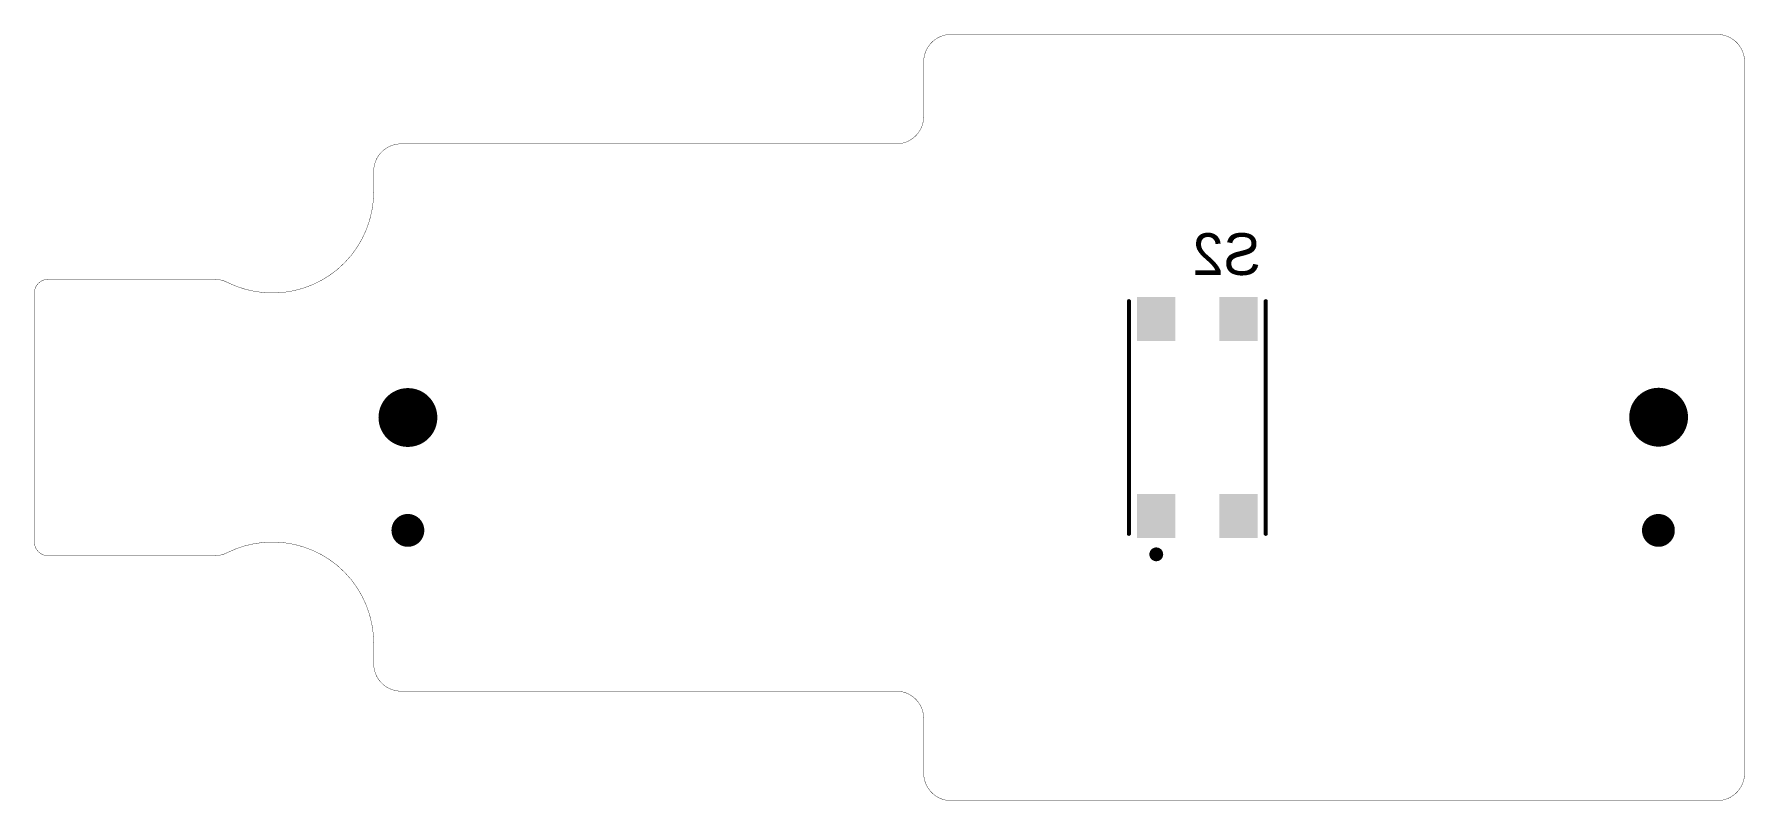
# Model space of a CAD drawing. Extents: x 384.5 to 448.3, y 85.7 to 172.7.
# Drawn here: x 385.8 to 448.3, y 144.7 to 172.7 of the extents above.
import ezdxf

# ---------------------------------------------------------------- set-up
doc = ezdxf.new("R2010")
doc.units = 0
for name, color, linetype in [('BOTTOMOVERLAY', 54, 'CONTINUOUS'), ('BOTTOMPASTE', 16, 'CONTINUOUS'), ('MECHANICAL1', 6, 'CONTINUOUS'), ('PADHOLELAYER', 156, 'CONTINUOUS')]:
    doc.layers.add(name, color=color, linetype=linetype)

msp = doc.modelspace()

# ---------------------------------------------------------------- linework, layer by layer
at = {"layer": 'BOTTOMOVERLAY', "const_width": 0.15}
for points in [[(425.834, 154.42), (425.834, 162.92)], [(430.834, 154.42), (430.834, 162.92)]]:
    msp.add_lwpolyline(points, dxfattribs=at)
at = {"layer": 'BOTTOMOVERLAY'}
for points, const_width in [([(425.797, 162.92, 1), (425.872, 162.92, 1)], 0.075), ([(430.797, 162.92, 1), (430.872, 162.92, 1)], 0.075), ([(425.797, 154.42, 1), (425.872, 154.42, 1)], 0.075), ([(430.797, 154.42, 1), (430.872, 154.42, 1)], 0.075), ([(426.959, 153.67, 1), (426.709, 153.67, 1)], 0.254), ([(426.646, 153.67, 1), (426.773, 153.67, 1)], 0.127), ([(426.896, 153.67, 1), (427.023, 153.67, 1)], 0.127)]:
    msp.add_lwpolyline(points, format="xyb", close=True, dxfattribs=dict(at, const_width=const_width))
at = {"layer": 'BOTTOMPASTE'}
for points in [[(427.534, 161.47), (427.534, 163.07), (426.134, 161.47), (426.134, 163.07)], [(430.534, 161.47), (430.534, 163.07), (429.134, 161.47), (429.134, 163.07)], [(427.534, 154.27), (427.534, 155.87), (426.134, 154.27), (426.134, 155.87)], [(430.534, 154.27), (430.534, 155.87), (429.134, 154.27), (429.134, 155.87)]]:
    msp.add_solid(points, dxfattribs=at)
at = {"layer": 'MECHANICAL1', "const_width": 0.0127}
for points in [[(418.334, 171.67, -0.414214), (419.334, 172.67)], [(418.334, 171.67, -0.414214), (419.334, 172.67)], [(447.334, 172.67, -0.414214), (448.334, 171.67)], [(447.334, 172.67, -0.414214), (448.334, 171.67)], [(418.334, 169.67, -0.414214), (417.334, 168.67)], [(418.334, 169.67, -0.414214), (417.334, 168.67)], [(398.234, 167.67, -0.414214), (399.234, 168.67)], [(398.234, 167.67, -0.414214), (399.234, 168.67)], [(398.234, 166.92, -0.558129), (392.874, 163.614)], [(398.234, 166.92, -0.558129), (392.874, 163.614)], [(385.834, 163.22, -0.414214), (386.334, 163.72)], [(385.834, 163.22, -0.414214), (386.334, 163.72)], [(392.425, 163.72, -0.116892), (392.874, 163.614)], [(392.425, 163.72, -0.116892), (392.874, 163.614)], [(386.334, 153.62, -0.414214), (385.834, 154.12)], [(386.334, 153.62, -0.414214), (385.834, 154.12)], [(392.874, 153.727, -0.558129), (398.234, 150.42)], [(392.874, 153.727, -0.558129), (398.234, 150.42)], [(392.874, 153.727, -0.116892), (392.425, 153.62)], [(392.874, 153.727, -0.116892), (392.425, 153.62)], [(399.234, 148.67, -0.414214), (398.234, 149.67)], [(399.234, 148.67, -0.414214), (398.234, 149.67)], [(417.334, 148.67, -0.414214), (418.334, 147.67)], [(417.334, 148.67, -0.414214), (418.334, 147.67)], [(419.334, 144.67, -0.414214), (418.334, 145.67)], [(419.334, 144.67, -0.414214), (418.334, 145.67)], [(448.334, 145.67, -0.414214), (447.334, 144.67)], [(448.334, 145.67, -0.414214), (447.334, 144.67)]]:
    msp.add_lwpolyline(points, format="xyb", dxfattribs=at)
for points in [[(419.334, 172.67), (447.334, 172.67)], [(419.334, 172.67), (447.334, 172.67)], [(418.334, 169.67), (418.334, 171.67)], [(418.334, 169.67), (418.334, 171.67)], [(448.334, 145.67), (448.334, 171.67)], [(448.334, 145.67), (448.334, 171.67)], [(399.234, 168.67), (417.334, 168.67)], [(399.234, 168.67), (417.334, 168.67)], [(398.234, 166.92), (398.234, 167.67)], [(398.234, 166.92), (398.234, 167.67)], [(385.834, 162.97), (385.834, 163.22)], [(385.834, 154.12), (385.834, 163.22)], [(386.334, 163.72), (392.425, 163.72)], [(386.334, 163.72), (392.425, 163.72)], [(385.834, 154.37), (385.834, 162.97)], [(385.834, 154.12), (385.834, 154.37)], [(386.334, 153.62), (392.425, 153.62)], [(386.334, 153.62), (392.425, 153.62)], [(398.234, 149.67), (398.234, 150.42)], [(398.234, 149.67), (398.234, 150.42)], [(399.234, 148.67), (417.334, 148.67)], [(399.234, 148.67), (417.334, 148.67)], [(418.334, 145.67), (418.334, 147.67)], [(418.334, 145.67), (418.334, 147.67)], [(419.334, 144.67), (447.334, 144.67)], [(419.334, 144.67), (447.334, 144.67)]]:
    msp.add_lwpolyline(points, dxfattribs=at)
at = {"layer": 'MECHANICAL1', "const_width": 0.00635}
for points in [[(419.331, 172.67, 1), (419.338, 172.67, 1)], [(419.331, 172.67, 1), (419.338, 172.67, 1)], [(419.331, 172.67, 1), (419.338, 172.67, 1)], [(419.331, 172.67, 1), (419.338, 172.67, 1)], [(447.331, 172.67, 1), (447.338, 172.67, 1)], [(447.331, 172.67, 1), (447.338, 172.67, 1)], [(447.331, 172.67, 1), (447.338, 172.67, 1)], [(447.331, 172.67, 1), (447.338, 172.67, 1)], [(418.331, 171.67, 1), (418.338, 171.67, 1)], [(418.331, 171.67, 1), (418.338, 171.67, 1)], [(418.331, 171.67, 1), (418.338, 171.67, 1)], [(418.331, 171.67, 1), (418.338, 171.67, 1)], [(448.331, 171.67, 1), (448.338, 171.67, 1)], [(448.331, 171.67, 1), (448.338, 171.67, 1)], [(448.331, 171.67, 1), (448.338, 171.67, 1)], [(448.331, 171.67, 1), (448.338, 171.67, 1)], [(418.331, 169.67, 1), (418.338, 169.67, 1)], [(418.331, 169.67, 1), (418.338, 169.67, 1)], [(418.331, 169.67, 1), (418.338, 169.67, 1)], [(418.331, 169.67, 1), (418.338, 169.67, 1)], [(399.231, 168.67, 1), (399.238, 168.67, 1)], [(399.231, 168.67, 1), (399.238, 168.67, 1)], [(399.231, 168.67, 1), (399.238, 168.67, 1)], [(399.231, 168.67, 1), (399.238, 168.67, 1)], [(417.331, 168.67, 1), (417.338, 168.67, 1)], [(417.331, 168.67, 1), (417.338, 168.67, 1)], [(417.331, 168.67, 1), (417.338, 168.67, 1)], [(417.331, 168.67, 1), (417.338, 168.67, 1)], [(398.231, 167.67, 1), (398.238, 167.67, 1)], [(398.231, 167.67, 1), (398.238, 167.67, 1)], [(398.231, 167.67, 1), (398.238, 167.67, 1)], [(398.231, 167.67, 1), (398.238, 167.67, 1)], [(398.231, 166.92, 1), (398.238, 166.92, 1)], [(398.231, 166.92, 1), (398.238, 166.92, 1)], [(398.231, 166.92, 1), (398.238, 166.92, 1)], [(398.231, 166.92, 1), (398.238, 166.92, 1)], [(385.831, 163.22, 1), (385.838, 163.22, 1)], [(385.831, 163.22, 1), (385.838, 163.22, 1)], [(385.831, 163.22, 1), (385.838, 163.22, 1)], [(385.831, 163.22, 1), (385.838, 163.22, 1)], [(386.331, 163.72, 1), (386.338, 163.72, 1)], [(386.331, 163.72, 1), (386.338, 163.72, 1)], [(386.331, 163.72, 1), (386.338, 163.72, 1)], [(386.331, 163.72, 1), (386.338, 163.72, 1)], [(392.422, 163.72, 1), (392.428, 163.72, 1)], [(392.422, 163.72, 1), (392.428, 163.72, 1)], [(392.422, 163.72, 1), (392.428, 163.72, 1)], [(392.422, 163.72, 1), (392.428, 163.72, 1)], [(392.871, 163.614, 1), (392.877, 163.614, 1)], [(392.871, 163.614, 1), (392.877, 163.614, 1)], [(392.871, 163.614, 1), (392.877, 163.614, 1)], [(392.871, 163.614, 1), (392.877, 163.614, 1)], [(385.831, 162.97, 1), (385.838, 162.97, 1)], [(385.831, 162.97, 1), (385.838, 162.97, 1)], [(385.831, 154.37, 1), (385.838, 154.37, 1)], [(385.831, 154.37, 1), (385.838, 154.37, 1)], [(385.831, 154.12, 1), (385.838, 154.12, 1)], [(385.831, 154.12, 1), (385.838, 154.12, 1)], [(385.831, 154.12, 1), (385.838, 154.12, 1)], [(385.831, 154.12, 1), (385.838, 154.12, 1)], [(386.331, 153.62, 1), (386.338, 153.62, 1)], [(386.331, 153.62, 1), (386.338, 153.62, 1)], [(386.331, 153.62, 1), (386.338, 153.62, 1)], [(386.331, 153.62, 1), (386.338, 153.62, 1)], [(392.422, 153.62, 1), (392.428, 153.62, 1)], [(392.422, 153.62, 1), (392.428, 153.62, 1)], [(392.422, 153.62, 1), (392.428, 153.62, 1)], [(392.422, 153.62, 1), (392.428, 153.62, 1)], [(392.871, 153.727, 1), (392.877, 153.727, 1)], [(392.871, 153.727, 1), (392.877, 153.727, 1)], [(392.871, 153.727, 1), (392.877, 153.727, 1)], [(392.871, 153.727, 1), (392.877, 153.727, 1)], [(398.231, 150.42, 1), (398.238, 150.42, 1)], [(398.231, 150.42, 1), (398.238, 150.42, 1)], [(398.231, 150.42, 1), (398.238, 150.42, 1)], [(398.231, 150.42, 1), (398.238, 150.42, 1)], [(398.231, 149.67, 1), (398.238, 149.67, 1)], [(398.231, 149.67, 1), (398.238, 149.67, 1)], [(398.231, 149.67, 1), (398.238, 149.67, 1)], [(398.231, 149.67, 1), (398.238, 149.67, 1)], [(399.231, 148.67, 1), (399.238, 148.67, 1)], [(399.231, 148.67, 1), (399.238, 148.67, 1)], [(399.231, 148.67, 1), (399.238, 148.67, 1)], [(399.231, 148.67, 1), (399.238, 148.67, 1)], [(417.331, 148.67, 1), (417.338, 148.67, 1)], [(417.331, 148.67, 1), (417.338, 148.67, 1)], [(417.331, 148.67, 1), (417.338, 148.67, 1)], [(417.331, 148.67, 1), (417.338, 148.67, 1)], [(418.331, 147.67, 1), (418.338, 147.67, 1)], [(418.331, 147.67, 1), (418.338, 147.67, 1)], [(418.331, 147.67, 1), (418.338, 147.67, 1)], [(418.331, 147.67, 1), (418.338, 147.67, 1)], [(418.331, 145.67, 1), (418.338, 145.67, 1)], [(418.331, 145.67, 1), (418.338, 145.67, 1)], [(418.331, 145.67, 1), (418.338, 145.67, 1)], [(418.331, 145.67, 1), (418.338, 145.67, 1)], [(448.331, 145.67, 1), (448.338, 145.67, 1)], [(448.331, 145.67, 1), (448.338, 145.67, 1)], [(448.331, 145.67, 1), (448.338, 145.67, 1)], [(448.331, 145.67, 1), (448.338, 145.67, 1)], [(419.331, 144.67, 1), (419.338, 144.67, 1)], [(419.331, 144.67, 1), (419.338, 144.67, 1)], [(419.331, 144.67, 1), (419.338, 144.67, 1)], [(419.331, 144.67, 1), (419.338, 144.67, 1)], [(447.331, 144.67, 1), (447.338, 144.67, 1)], [(447.331, 144.67, 1), (447.338, 144.67, 1)], [(447.331, 144.67, 1), (447.338, 144.67, 1)], [(447.331, 144.67, 1), (447.338, 144.67, 1)]]:
    msp.add_lwpolyline(points, format="xyb", close=True, dxfattribs=at)
at = {"layer": 'PADHOLELAYER'}
for points, const_width in [([(398.947, 158.67, 1), (400.022, 158.67, 1)], 1.075), ([(444.654, 158.681, 1), (445.729, 158.681, 1)], 1.075), ([(399.184, 154.545, 1), (399.784, 154.545, 1)], 0.6), ([(444.884, 154.545, 1), (445.484, 154.545, 1)], 0.6)]:
    msp.add_lwpolyline(points, format="xyb", close=True, dxfattribs=dict(at, const_width=const_width))

# ---------------------------------------------------------------- texts
at = {"layer": 'BOTTOMOVERLAY', "text_generation_flag": 2}
msp.add_text('S2', height=1.524, dxfattribs=at).set_placement((430.654, 163.879))

doc.saveas('drawing.dxf')
